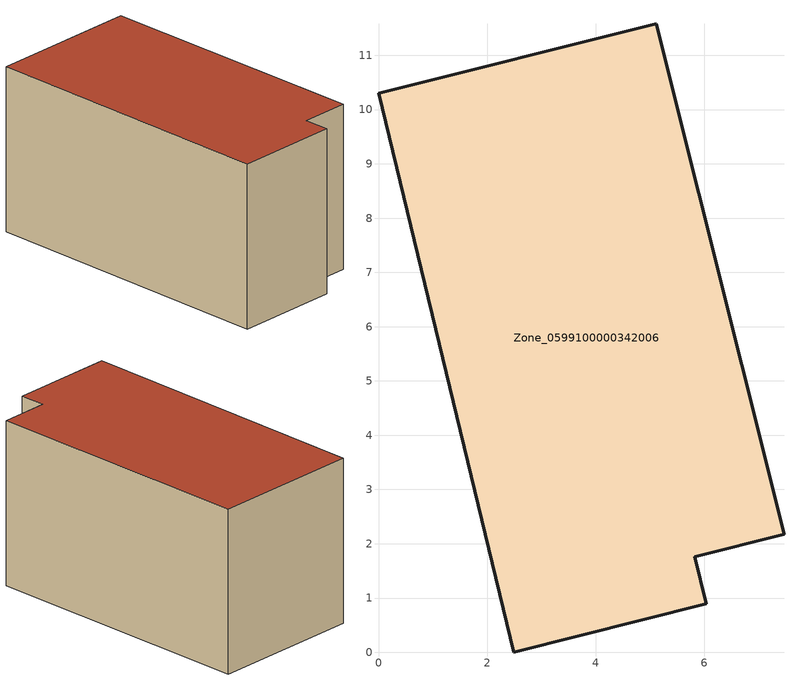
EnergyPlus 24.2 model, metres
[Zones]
Zone_0599100000342006
 floor ground (C_G): 5.82,1.76 6.04,0.89 2.49,0 0,10.3 5.12,11.58 7.47,2.18 z0
 wall outside (C_F): 0,10.3 2.49,0 6.04,0.89 5.82,1.76 7.47,2.18 5.12,11.58 0,10.3 z0:5.76
 roof outside (C_R): 7.47,2.18 5.12,11.58 0,10.3 2.49,0 6.04,0.89 5.82,1.76 z5.76
[BUILDING]
Pand.0599100000342006: North Axis=0; Terrain=City; Loads Convergence Tolerance Value=0.04; Temperature Convergence Tolerance Value=0.4; Solar Distribution=FullExterior; Maximum Number of Warmup Days=25; Minimum Number of Warmup Days=1
[Site:Location]
Rotterdam.The.Hague.AP_ZH_NLD Design_Conditions: Latitude=51.96; Longitude=4.45; Time Zone=1; Elevation=-4.5
[SITE:GROUNDTEMPERATURE:BUILDINGSURFACE]
18, 18, 18, 18, 18, 18, 18, 18, 18, 18, 18, 18
[MATERIAL] Thermal Absorptance=0.9; Solar Absorptance=0.7; Visible Absorptance=0.7
Name | Roughness | Thickness | Conductivity | Density | Specific Heat
G.TC.1992-2005 | MediumSmooth | 0.15 | 0.06 | 540 | 1210
F.TC.1992-2005 | Rough | 0.3 | 0.12 | 1920 | 840
R.TC.1992-2005 | MediumRough | 0.2 | 0.08 | 1500 | 1000
[CONSTRUCTION]
C_G: G.TC.1992-2005
C_F: F.TC.1992-2005
C_R: R.TC.1992-2005
[ZONE]
Zone_0599100000342006: Type=1; Multiplier=1; Ceiling Height=Autocalculate; Volume=Autocalculate; Floor Area=autocalculate; Part of Total Floor Area=Yes
[ZONEINFILTRATION:DESIGNFLOWRATE]
Infil_Zone_0599100000342006: Zone or ZoneList or Space or SpaceList=Zone_0599100000342006; Schedule=AlwaysOn; Design Flow Rate Calculation Method=Flow/Area; Flow Rate per Floor Area=0.0015; Constant Term Coefficient=1; Temperature Term Coefficient=0; Velocity Term Coefficient=0; Velocity Squared Term Coefficient=0
[HVACTEMPLATE:ZONE:IDEALLOADSAIRSYSTEM]
Zone_0599100000342006: Maximum Heating Supply Air Temperature=50; Minimum Cooling Supply Air Temperature=13; Maximum Heating Supply Air Humidity Ratio=0.0156; Minimum Cooling Supply Air Humidity Ratio=0.0077; Heating Limit=NoLimit; Cooling Limit=NoLimit; Dehumidification Control Type=ConstantSensibleHeatRatio; Cooling Sensible Heat Ratio=0.7; Dehumidification Setpoint=60; Humidification Control Type=None; Humidification Setpoint=30; Outdoor Air Method=None; Outdoor Air Flow Rate per Person=0.00944; Outdoor Air Flow Rate per Zone Floor Area=0; Outdoor Air Flow Rate per Zone=0; Demand Controlled Ventilation Type=None; Outdoor Air Economizer Type=NoEconomizer; Heat Recovery Type=None; Sensible Heat Recovery Effectiveness=0.7; Latent Heat Recovery Effectiveness=0.65
[ZONECONTROL:THERMOSTAT]
ThermostatControl_Zone_0599100000342006: Zone or ZoneList=Zone_0599100000342006; Control Type Schedule=DualSetpointControlType; Control 1=Thermostat_Zone_0599100000342006; Temperature Difference Between Cutout And Setpoint=0
[THERMOSTATSETPOINT:DUALSETPOINT]
Thermostat_Zone_0599100000342006: Heating Setpoint Temperature Schedule=HeatingSetpoint_Zone_0599100000342006; Cooling Setpoint Temperature Schedule=CoolingSetpoint_Zone_0599100000342006
[SCHEDULE:COMPACT]
HeatingSetpoint_Zone_0599100000342006: Through: 12/31, For: AllDays, Until: 24:00, 21
CoolingSetpoint_Zone_0599100000342006: Through: 12/31, For: AllDays, Until: 24:00, 24
DualSetpointControlType: Through: 12/31, For: AllDays, Until: 24:00, 4
AlwaysOn: Through: 12/31, For: AllDays, Until: 24:00, 1
